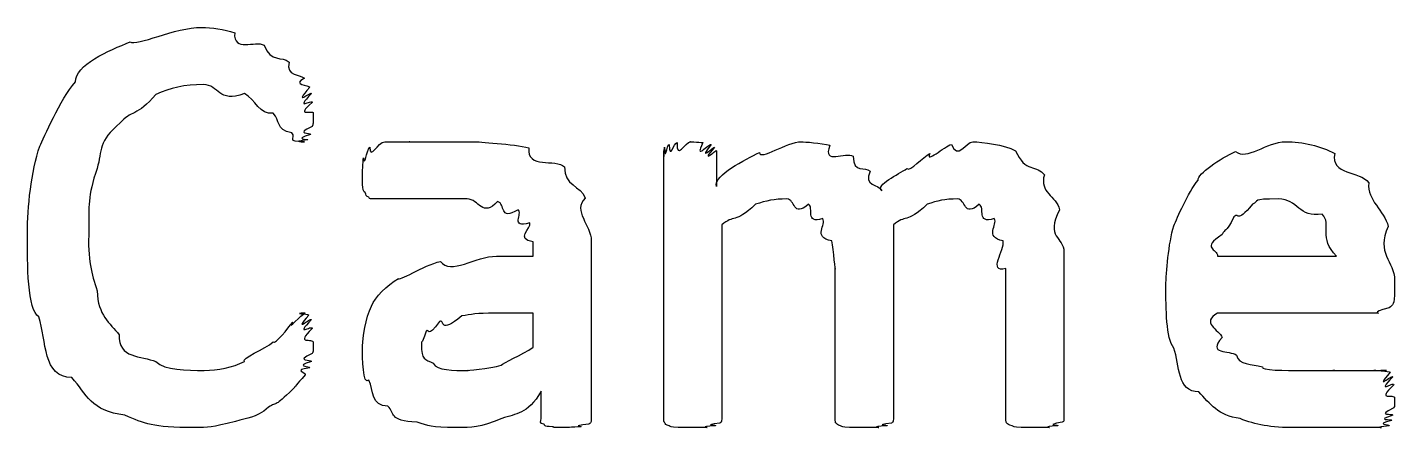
# Model space of a CAD drawing. Header units: millimetres. Extents: x 0 to 216, y 0 to 279.
# Drawn here: x 178.25 to 186.69, y 176.07 to 178.54 of the extents above; entities that cross this region are included whole.
import ezdxf

# ---------------------------------------------------------------- set-up
doc = ezdxf.new("R2010")
doc.units = ezdxf.units.MM
doc.layers.get('0').update_dxf_attribs({"linetype": 'CONTINUOUS'})

msp = doc.modelspace()

# ---------------------------------------------------------------- linework, layer by layer
at = {"color": 0}
for p, q in [((182.181, 176.129), (182.181, 177.782)), ((182.506, 177.782), (182.506, 177.562)), ((182.539, 177.324), (182.539, 176.129)), ((183.598, 177.324), (183.598, 176.129)), ((181.376, 177.131), (181.376, 177.22)), ((181.734, 177.225), (181.734, 176.129)), ((184.65, 177.159), (184.65, 176.129)), ((181.15, 177.131), (181.376, 177.131)), ((183.239, 176.129), (183.239, 177.055)), ((184.292, 176.129), (184.292, 177.055)), ((185.598, 177.131), (186.332, 177.131)), ((186.69, 176.983), (186.69, 176.922)), ((181.376, 176.779), (181.139, 176.779)), ((181.376, 176.57), (181.376, 176.779)), ((186.585, 176.779), (185.598, 176.779)), ((180.019, 176.597), (180.019, 176.597)), ((181.425, 176.129), (181.425, 176.299))]:
    msp.add_line(p, q, dxfattribs=at)
for points in [[(178.889, 178.454), (178.927, 178.424), (179.167, 178.543), (179.33, 178.543)], [(179.33, 178.543), (179.393, 178.543), (179.468, 178.532), (179.534, 178.51)], [(179.534, 178.51), (179.525, 178.384), (179.66, 178.466), (179.716, 178.433)], [(178.552, 178.206), (178.548, 178.311), (178.759, 178.399), (178.889, 178.454)], [(179.716, 178.433), (179.757, 178.322), (179.826, 178.368), (179.87, 178.328)], [(179.87, 178.328), (179.845, 178.241), (179.944, 178.253), (179.964, 178.229)], [(178.332, 177.81), (178.357, 177.859), (178.456, 178.099), (178.552, 178.206)], [(179.341, 178.19), (179.225, 178.19), (179.137, 178.169), (179.048, 178.129)], [(179.594, 178.135), (179.43, 178.072), (179.44, 178.19), (179.341, 178.19)], [(179.964, 178.229), (179.882, 178.19), (179.993, 178.185), (179.997, 178.174)], [(179.997, 178.174), (179.889, 178.049), (180.003, 178.149), (180.008, 178.135)], [(179.048, 178.129), (178.934, 177.992), (178.89, 178.03), (178.828, 177.953)], [(179.771, 178.013), (179.688, 177.999), (179.663, 178.098), (179.594, 178.135)], [(180.008, 178.135), (179.897, 178.02), (180.013, 178.102), (180.013, 178.08)], [(180.013, 178.08), (179.9, 177.981), (180.019, 178.038), (180.019, 178.013)], [(179.886, 177.892), (179.783, 177.91), (179.818, 177.969), (179.771, 178.013)], [(180.019, 178.013), (180.019, 177.921), (180.016, 177.953), (180.013, 177.931)], [(178.828, 177.953), (178.691, 177.84), (178.718, 177.785), (178.685, 177.672)], [(180.013, 177.931), (179.897, 177.881), (180.009, 177.895), (180.002, 177.881)], [(178.255, 177.275), (178.255, 177.429), (178.279, 177.655), (178.332, 177.81)], [(179.964, 177.837), (179.845, 177.837), (179.919, 177.855), (179.886, 177.892)], [(179.985, 177.848), (179.871, 177.837), (179.97, 177.837), (179.964, 177.837)], [(180.002, 177.881), (179.886, 177.851), (179.993, 177.855), (179.985, 177.848)], [(180.367, 177.804), (180.37, 177.719), (180.417, 177.837), (180.461, 177.837)], [(180.461, 177.837), (180.458, 177.837), (180.556, 177.837), (180.615, 177.837)], [(180.615, 177.837), (180.577, 177.837), (180.737, 177.837), (180.803, 177.837)], [(180.803, 177.837), (180.83, 177.837), (180.942, 177.837), (181.012, 177.837)], [(181.012, 177.837), (181.031, 177.837), (181.256, 177.823), (181.349, 177.799)], [(182.186, 177.804), (182.188, 177.705), (182.199, 177.817), (182.214, 177.821)], [(182.214, 177.821), (182.217, 177.716), (182.244, 177.832), (182.263, 177.832)], [(182.263, 177.832), (182.258, 177.719), (182.313, 177.837), (182.346, 177.837)], [(182.346, 177.837), (182.32, 177.837), (182.401, 177.835), (182.423, 177.832)], [(182.423, 177.832), (182.364, 177.716), (182.462, 177.828), (182.473, 177.821)], [(182.473, 177.821), (182.386, 177.705), (182.491, 177.811), (182.495, 177.804)], [(182.771, 177.771), (182.776, 177.719), (182.941, 177.837), (183.03, 177.837)], [(183.03, 177.837), (183.048, 177.837), (183.154, 177.829), (183.206, 177.815)], [(183.206, 177.815), (183.154, 177.69), (183.308, 177.778), (183.349, 177.749)], [(183.823, 177.765), (183.79, 177.697), (183.912, 177.81), (183.956, 177.821)], [(183.956, 177.821), (183.996, 177.719), (184.044, 177.837), (184.088, 177.837)], [(184.088, 177.837), (184.146, 177.837), (184.282, 177.818), (184.352, 177.782)], [(185.709, 177.777), (185.775, 177.719), (185.903, 177.837), (186.017, 177.837)], [(186.017, 177.837), (186.123, 177.837), (186.235, 177.812), (186.32, 177.765)], [(180.323, 177.639), (180.323, 177.631), (180.324, 177.716), (180.329, 177.738)], [(180.329, 177.738), (180.334, 177.675), (180.348, 177.782), (180.367, 177.804)], [(181.349, 177.799), (181.333, 177.668), (181.514, 177.734), (181.569, 177.683)], [(182.181, 177.782), (182.181, 177.69), (182.182, 177.796), (182.186, 177.804)], [(182.495, 177.804), (182.397, 177.69), (182.506, 177.789), (182.506, 177.782)], [(182.506, 177.562), (182.489, 177.631), (182.685, 177.727), (182.771, 177.771)], [(183.349, 177.749), (183.352, 177.635), (183.424, 177.691), (183.454, 177.655)], [(183.68, 177.672), (183.702, 177.65), (183.779, 177.744), (183.823, 177.765)], [(184.352, 177.782), (184.408, 177.646), (184.485, 177.695), (184.529, 177.633)], [(185.477, 177.6), (185.473, 177.639), (185.616, 177.735), (185.709, 177.777)], [(186.32, 177.765), (186.293, 177.628), (186.475, 177.661), (186.53, 177.584)], [(178.685, 177.672), (178.625, 177.498), (178.635, 177.436), (178.635, 177.297)], [(181.569, 177.683), (181.565, 177.564), (181.67, 177.567), (181.696, 177.49)], [(183.454, 177.655), (183.411, 177.562), (183.507, 177.578), (183.526, 177.534)], [(183.526, 177.534), (183.484, 177.572), (183.632, 177.635), (183.68, 177.672)], [(180.323, 177.572), (180.323, 177.564), (180.323, 177.617), (180.323, 177.639)], [(180.34, 177.523), (180.326, 177.524), (180.326, 177.553), (180.323, 177.572)], [(184.529, 177.633), (184.496, 177.524), (184.603, 177.502), (184.623, 177.418)], [(185.328, 177.319), (185.348, 177.366), (185.414, 177.523), (185.477, 177.6)], [(186.53, 177.584), (186.52, 177.473), (186.625, 177.415), (186.651, 177.314)], [(180.362, 177.496), (180.341, 177.498), (180.347, 177.512), (180.34, 177.523)], [(180.389, 177.484), (180.356, 177.484), (180.369, 177.487), (180.362, 177.496)], [(180.461, 177.484), (180.381, 177.484), (180.403, 177.484), (180.389, 177.484)], [(180.582, 177.484), (180.447, 177.484), (180.494, 177.484), (180.461, 177.484)], [(180.747, 177.484), (180.661, 177.484), (180.629, 177.484), (180.582, 177.484)], [(180.968, 177.484), (180.789, 177.484), (180.814, 177.484), (180.747, 177.484)], [(181.156, 177.468), (181.062, 177.366), (181.041, 177.484), (180.968, 177.484)], [(181.696, 177.49), (181.616, 177.41), (181.734, 177.324), (181.734, 177.225)], [(182.941, 177.484), (182.86, 177.484), (182.815, 177.473), (182.748, 177.451)], [(183.074, 177.451), (182.975, 177.366), (182.993, 177.484), (182.941, 177.484)], [(183.994, 177.484), (183.914, 177.484), (183.869, 177.473), (183.807, 177.451)], [(184.127, 177.451), (184.029, 177.366), (184.045, 177.484), (183.994, 177.484)], [(185.973, 177.484), (185.8, 177.484), (185.86, 177.473), (185.813, 177.451)], [(186.243, 177.391), (186.097, 177.366), (186.095, 177.484), (185.973, 177.484)], [(181.282, 177.418), (181.164, 177.344), (181.206, 177.457), (181.156, 177.468)], [(181.354, 177.336), (181.23, 177.3), (181.315, 177.396), (181.282, 177.418)], [(182.748, 177.451), (182.614, 177.326), (182.616, 177.391), (182.539, 177.324)], [(183.162, 177.363), (183.048, 177.326), (183.11, 177.432), (183.074, 177.451)], [(183.807, 177.451), (183.672, 177.326), (183.674, 177.391), (183.598, 177.324)], [(184.22, 177.363), (184.106, 177.326), (184.167, 177.432), (184.127, 177.451)], [(184.623, 177.418), (184.532, 177.242), (184.65, 177.25), (184.65, 177.159)], [(185.813, 177.451), (185.709, 177.326), (185.73, 177.407), (185.698, 177.374)], [(186.332, 177.131), (186.218, 177.242), (186.305, 177.327), (186.243, 177.391)], [(181.376, 177.22), (181.26, 177.234), (181.368, 177.303), (181.354, 177.336)], [(183.217, 177.225), (183.096, 177.249), (183.187, 177.326), (183.162, 177.363)], [(184.275, 177.225), (184.154, 177.249), (184.245, 177.326), (184.22, 177.363)], [(185.279, 176.95), (185.279, 177.028), (185.295, 177.209), (185.328, 177.319)], [(185.698, 177.374), (185.645, 177.264), (185.644, 177.308), (185.626, 177.264)], [(186.651, 177.314), (186.571, 177.149), (186.69, 177.1), (186.69, 176.983)], [(178.326, 176.757), (178.255, 176.797), (178.255, 177.079), (178.255, 177.275)], [(178.635, 177.297), (178.625, 177.099), (178.652, 177.027), (178.685, 176.917)], [(183.239, 177.055), (183.239, 177.024), (183.231, 177.173), (183.217, 177.225)], [(184.292, 177.055), (184.176, 177.024), (184.287, 177.173), (184.275, 177.225)], [(185.626, 177.264), (185.491, 177.178), (185.598, 177.178), (185.598, 177.131)], [(180.544, 176.994), (180.54, 176.969), (180.699, 177.076), (180.803, 177.099)], [(180.803, 177.099), (180.864, 177.013), (181.021, 177.131), (181.15, 177.131)], [(180.378, 176.823), (180.4, 176.878), (180.473, 176.95), (180.544, 176.994)], [(178.685, 176.917), (178.691, 176.764), (178.763, 176.72), (178.822, 176.646)], [(185.328, 176.564), (185.279, 176.627), (185.279, 176.802), (185.279, 176.95)], [(186.69, 176.922), (186.69, 176.823), (186.679, 176.834), (186.656, 176.812)], [(180.323, 176.58), (180.323, 176.62), (180.341, 176.753), (180.378, 176.823)], [(186.656, 176.812), (186.527, 176.779), (186.61, 176.779), (186.585, 176.779)], [(178.53, 176.382), (178.35, 176.382), (178.373, 176.609), (178.326, 176.757)], [(179.771, 176.602), (179.787, 176.587), (179.862, 176.687), (179.892, 176.724)], [(179.892, 176.724), (179.849, 176.661), (179.95, 176.779), (179.969, 176.779)], [(179.969, 176.779), (179.878, 176.779), (179.987, 176.775), (179.991, 176.768)], [(179.991, 176.768), (179.889, 176.649), (180.003, 176.754), (180.008, 176.74)], [(180.008, 176.74), (179.897, 176.625), (180.013, 176.71), (180.013, 176.685)], [(180.797, 176.729), (180.72, 176.614), (180.733, 176.693), (180.715, 176.669)], [(180.935, 176.762), (180.793, 176.643), (180.833, 176.743), (180.797, 176.729)], [(181.139, 176.779), (181.025, 176.779), (180.993, 176.773), (180.935, 176.762)], [(185.598, 176.779), (185.491, 176.724), (185.607, 176.674), (185.626, 176.63)], [(178.822, 176.646), (178.813, 176.499), (178.96, 176.517), (179.048, 176.481)], [(180.013, 176.685), (179.9, 176.576), (180.019, 176.633), (180.019, 176.597)], [(180.715, 176.669), (180.683, 176.565), (180.687, 176.62), (180.687, 176.591)], [(185.626, 176.63), (185.528, 176.521), (185.673, 176.553), (185.714, 176.52)], [(179.594, 176.481), (179.57, 176.499), (179.722, 176.558), (179.771, 176.602)], [(180.019, 176.597), (180.019, 176.514), (180.016, 176.549), (180.013, 176.531)], [(180.362, 176.366), (180.323, 176.33), (180.323, 176.499), (180.323, 176.58)], [(180.687, 176.591), (180.683, 176.484), (180.71, 176.499), (180.759, 176.47)], [(181.177, 176.459), (181.19, 176.473), (181.306, 176.521), (181.376, 176.57)], [(185.482, 176.294), (185.348, 176.294), (185.364, 176.456), (185.328, 176.564)], [(179.048, 176.481), (179.106, 176.426), (179.236, 176.426), (179.346, 176.426)], [(179.346, 176.426), (179.43, 176.426), (179.524, 176.444), (179.594, 176.481)], [(180.008, 176.481), (179.893, 176.448), (180.003, 176.454), (179.997, 176.443)], [(180.013, 176.531), (179.897, 176.477), (180.011, 176.495), (180.008, 176.481)], [(180.759, 176.47), (180.782, 176.426), (180.881, 176.426), (180.974, 176.426)], [(185.714, 176.52), (185.727, 176.459), (185.808, 176.466), (185.874, 176.448)], [(178.856, 176.15), (178.647, 176.175), (178.621, 176.279), (178.53, 176.382)], [(179.969, 176.398), (179.856, 176.272), (179.932, 176.35), (179.892, 176.31)], [(179.997, 176.443), (179.882, 176.426), (179.983, 176.416), (179.969, 176.398)], [(180.974, 176.426), (180.947, 176.426), (181.114, 176.437), (181.177, 176.459)], [(185.874, 176.448), (185.859, 176.426), (186.02, 176.426), (186.116, 176.426)], [(186.116, 176.426), (186.15, 176.426), (186.261, 176.426), (186.32, 176.426)], [(186.32, 176.426), (186.267, 176.426), (186.428, 176.426), (186.469, 176.426)], [(186.469, 176.426), (186.469, 176.426), (186.548, 176.426), (186.574, 176.426)], [(186.574, 176.426), (186.524, 176.426), (186.625, 176.426), (186.64, 176.426)], [(186.64, 176.426), (186.549, 176.426), (186.658, 176.422), (186.662, 176.415)], [(186.662, 176.415), (186.56, 176.296), (186.674, 176.401), (186.679, 176.387)], [(186.679, 176.387), (186.568, 176.272), (186.684, 176.36), (186.684, 176.338)], [(179.892, 176.31), (179.776, 176.195), (179.801, 176.236), (179.743, 176.2)], [(180.478, 176.205), (180.378, 176.205), (180.391, 176.302), (180.362, 176.366)], [(181.425, 176.299), (181.337, 176.147), (181.271, 176.164), (181.183, 176.129)], [(185.736, 176.129), (185.601, 176.147), (185.552, 176.22), (185.482, 176.294)], [(186.684, 176.338), (186.571, 176.228), (186.69, 176.288), (186.69, 176.255)], [(186.69, 176.255), (186.69, 176.173), (186.687, 176.213), (186.684, 176.195)], [(179.286, 176.073), (179.018, 176.073), (178.984, 176.098), (178.856, 176.15)], [(179.743, 176.2), (179.658, 176.124), (179.616, 176.137), (179.539, 176.112)], [(180.659, 176.106), (180.478, 176.117), (180.528, 176.161), (180.478, 176.205)], [(181.183, 176.129), (181.042, 176.073), (181.001, 176.073), (180.902, 176.073)], [(181.442, 176.095), (181.41, 176.095), (181.425, 176.113), (181.425, 176.129)], [(181.734, 176.129), (181.734, 176.095), (181.729, 176.102), (181.718, 176.095)], [(182.186, 176.106), (182.181, 176.102), (182.181, 176.12), (182.181, 176.129)], [(182.539, 176.129), (182.536, 176.098), (182.535, 176.108), (182.528, 176.101)], [(183.245, 176.101), (183.239, 176.098), (183.239, 176.117), (183.239, 176.129)], [(183.598, 176.129), (183.595, 176.098), (183.593, 176.108), (183.586, 176.101)], [(184.297, 176.101), (184.293, 176.098), (184.292, 176.117), (184.292, 176.129)], [(184.65, 176.129), (184.65, 176.102), (184.646, 176.113), (184.639, 176.106)], [(186.083, 176.073), (185.918, 176.073), (185.835, 176.091), (185.736, 176.129)], [(186.679, 176.15), (186.564, 176.113), (186.676, 176.129), (186.673, 176.117)], [(186.684, 176.195), (186.568, 176.139), (186.682, 176.164), (186.679, 176.15)], [(179.539, 176.112), (179.386, 176.073), (179.377, 176.073), (179.286, 176.073)], [(180.902, 176.073), (180.738, 176.073), (180.733, 176.084), (180.659, 176.106)], [(181.492, 176.079), (181.433, 176.08), (181.453, 176.087), (181.442, 176.095)], [(181.58, 176.073), (181.477, 176.073), (181.514, 176.075), (181.492, 176.079)], [(181.668, 176.079), (181.554, 176.073), (181.62, 176.073), (181.58, 176.073)], [(181.718, 176.095), (181.594, 176.08), (181.69, 176.082), (181.668, 176.079)], [(182.214, 176.084), (182.192, 176.087), (182.193, 176.098), (182.186, 176.106)], [(182.269, 176.073), (182.217, 176.076), (182.228, 176.08), (182.214, 176.084)], [(182.357, 176.073), (182.265, 176.073), (182.294, 176.073), (182.269, 176.073)], [(182.445, 176.073), (182.335, 176.073), (182.393, 176.073), (182.357, 176.073)], [(182.5, 176.084), (182.382, 176.076), (182.47, 176.076), (182.445, 176.073)], [(182.528, 176.101), (182.408, 176.087), (182.514, 176.091), (182.5, 176.084)], [(183.272, 176.084), (183.25, 176.087), (183.251, 176.097), (183.245, 176.101)], [(183.327, 176.073), (183.275, 176.076), (183.286, 176.08), (183.272, 176.084)], [(183.416, 176.073), (183.323, 176.073), (183.352, 176.073), (183.327, 176.073)], [(183.504, 176.073), (183.393, 176.073), (183.452, 176.073), (183.416, 176.073)], [(183.559, 176.084), (183.437, 176.076), (183.526, 176.076), (183.504, 176.073)], [(183.586, 176.101), (183.467, 176.087), (183.572, 176.091), (183.559, 176.084)], [(184.331, 176.084), (184.305, 176.087), (184.305, 176.097), (184.297, 176.101)], [(184.386, 176.073), (184.333, 176.076), (184.344, 176.08), (184.331, 176.084)], [(184.474, 176.073), (184.378, 176.073), (184.408, 176.073), (184.386, 176.073)], [(184.556, 176.073), (184.448, 176.073), (184.507, 176.073), (184.474, 176.073)], [(184.612, 176.084), (184.496, 176.076), (184.581, 176.076), (184.556, 176.073)], [(184.639, 176.106), (184.521, 176.087), (184.626, 176.091), (184.612, 176.084)], [(186.298, 176.073), (186.127, 176.073), (186.16, 176.073), (186.083, 176.073)], [(186.475, 176.073), (186.377, 176.073), (186.364, 176.073), (186.298, 176.073)], [(186.601, 176.073), (186.48, 176.073), (186.526, 176.073), (186.475, 176.073)], [(186.656, 176.084), (186.546, 176.073), (186.635, 176.073), (186.601, 176.073)], [(186.673, 176.117), (186.557, 176.091), (186.664, 176.095), (186.656, 176.084)]]:
    msp.add_open_spline(points, degree=3, dxfattribs=at)

doc.saveas('drawing.dxf')
